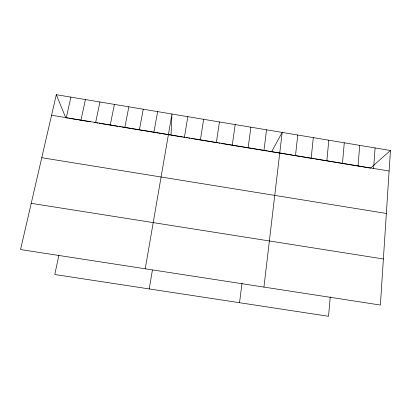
<?xml version="1.0" encoding="UTF-8"?>
<svg xmlns="http://www.w3.org/2000/svg" width="411" height="411" viewBox="0 0 411 411"><rect width="100%" height="100%" fill="white"/><g stroke="black" fill="none" stroke-linecap="round" stroke-linejoin="round"><path stroke-width="0.62" d="M390.45 150.498L380.386 305.044L20.55 249.559L56.317 94.705L390.45 150.498L370.506 168.114L357.082 165.895M373.609 168.464L375.099 147.934M358.063 165.895L359.707 145.366M330.238 296.87L328.533 316.295L54.786 274.512L58.937 255.026M342.481 163.321L344.279 142.787M326.858 160.737L328.81 140.208M311.199 158.148L313.305 137.618M295.494 155.553L297.759 135.019M263.939 287.089L282.172 132.419L271.584 151.767M263.97 150.344L266.549 129.809M239.531 302.712L242.017 283.261M248.146 147.729L250.88 127.194M232.282 145.109L235.179 124.569M216.376 142.478L219.433 121.944M200.429 139.843L203.645 119.308M184.441 137.202L187.822 116.662M149.224 288.928L152.409 270.084M145.247 268.789L171.957 114.017L171.053 135.152L182.371 137.022M153.93 132.157L157.619 111.622M139.406 129.758L143.249 109.218M124.857 127.353L128.843 106.814M110.266 124.939L114.407 104.404M95.645 122.524L99.935 101.99M80.993 120.099L85.431 99.565M66.299 117.674L70.892 97.14M31.226 203.337L383.386 258.976M41.768 157.706L386.35 213.448M51.575 115.239L389.114 171.027M66.376 117.849L68.272 118.163M69.531 118.373L78.373 119.832M79.004 119.94L90.348 121.815M94.124 122.437L95.383 122.648M96.642 122.853L97.895 123.059M99.154 123.269L105.442 124.307M106.069 124.41L117.993 126.383M119.247 126.588L120.5 126.794M121.754 127.004L157.988 132.989M158.61 133.092L170.431 135.049M183.63 137.228L184.888 137.438M186.142 137.644L187.395 137.849M188.649 138.06L189.908 138.266M191.161 138.476L192.415 138.682M193.668 138.887L199.941 139.925M200.568 140.028L217.46 142.823M218.709 143.028L219.957 143.234M221.205 143.439L242.408 146.943M243.029 147.046L257.322 149.409M257.944 149.512L267.248 151.048M268.486 151.253L299.393 156.36M300.009 156.463L314.174 158.805M315.401 159.006L341.793 163.367M342.404 163.47L356.471 165.792M56.317 94.705L65.745 117.746"/></g></svg>
